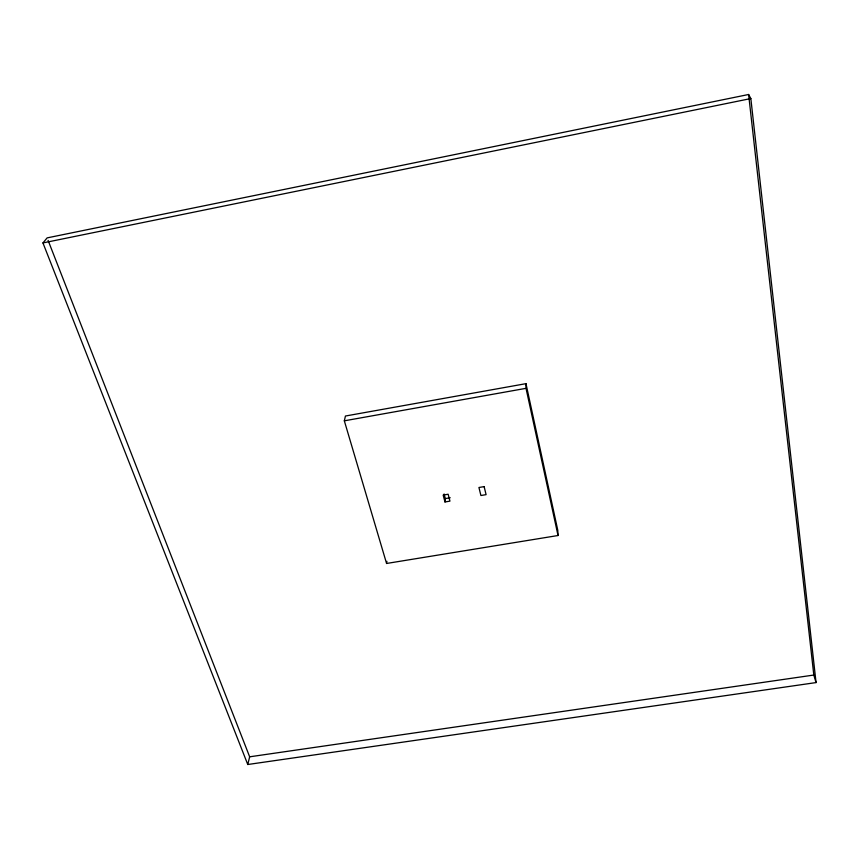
<?xml version="1.0" encoding="UTF-8"?>
<svg xmlns="http://www.w3.org/2000/svg" width="859" height="859" viewBox="0 0 859 859"><rect width="100%" height="100%" fill="white"/><g stroke="black" fill="none" stroke-linecap="round" stroke-linejoin="round"><path stroke-width="1.29" d="M444.983 501.967L443.169 495.085L448.14 494.236L449.944 501.13L444.983 501.967L445.284 498.585L444.082 494M386.571 563.472L344.33 420.824L345.436 416.024L525.966 383.662L557.781 530.218L558.028 535.511L386.571 563.472L386.894 561.324M247.768 764.51L42.95 242.936L47.127 237.889L748.619 94.49L750.841 98.549L816.05 682.583L247.768 764.51L249.658 756.811L48.093 240.391M42.95 242.936L750.841 98.549M344.33 420.824L526.019 388.332L525.966 383.662M445.284 498.585L450.213 497.748M249.658 756.811L813.817 675.045L816.05 682.583M526.019 388.332L558.028 535.511M748.619 94.49L813.817 675.045M484.122 486.613L478.935 487.493L480.911 495.514L486.087 494.644L484.122 486.613"/></g></svg>
